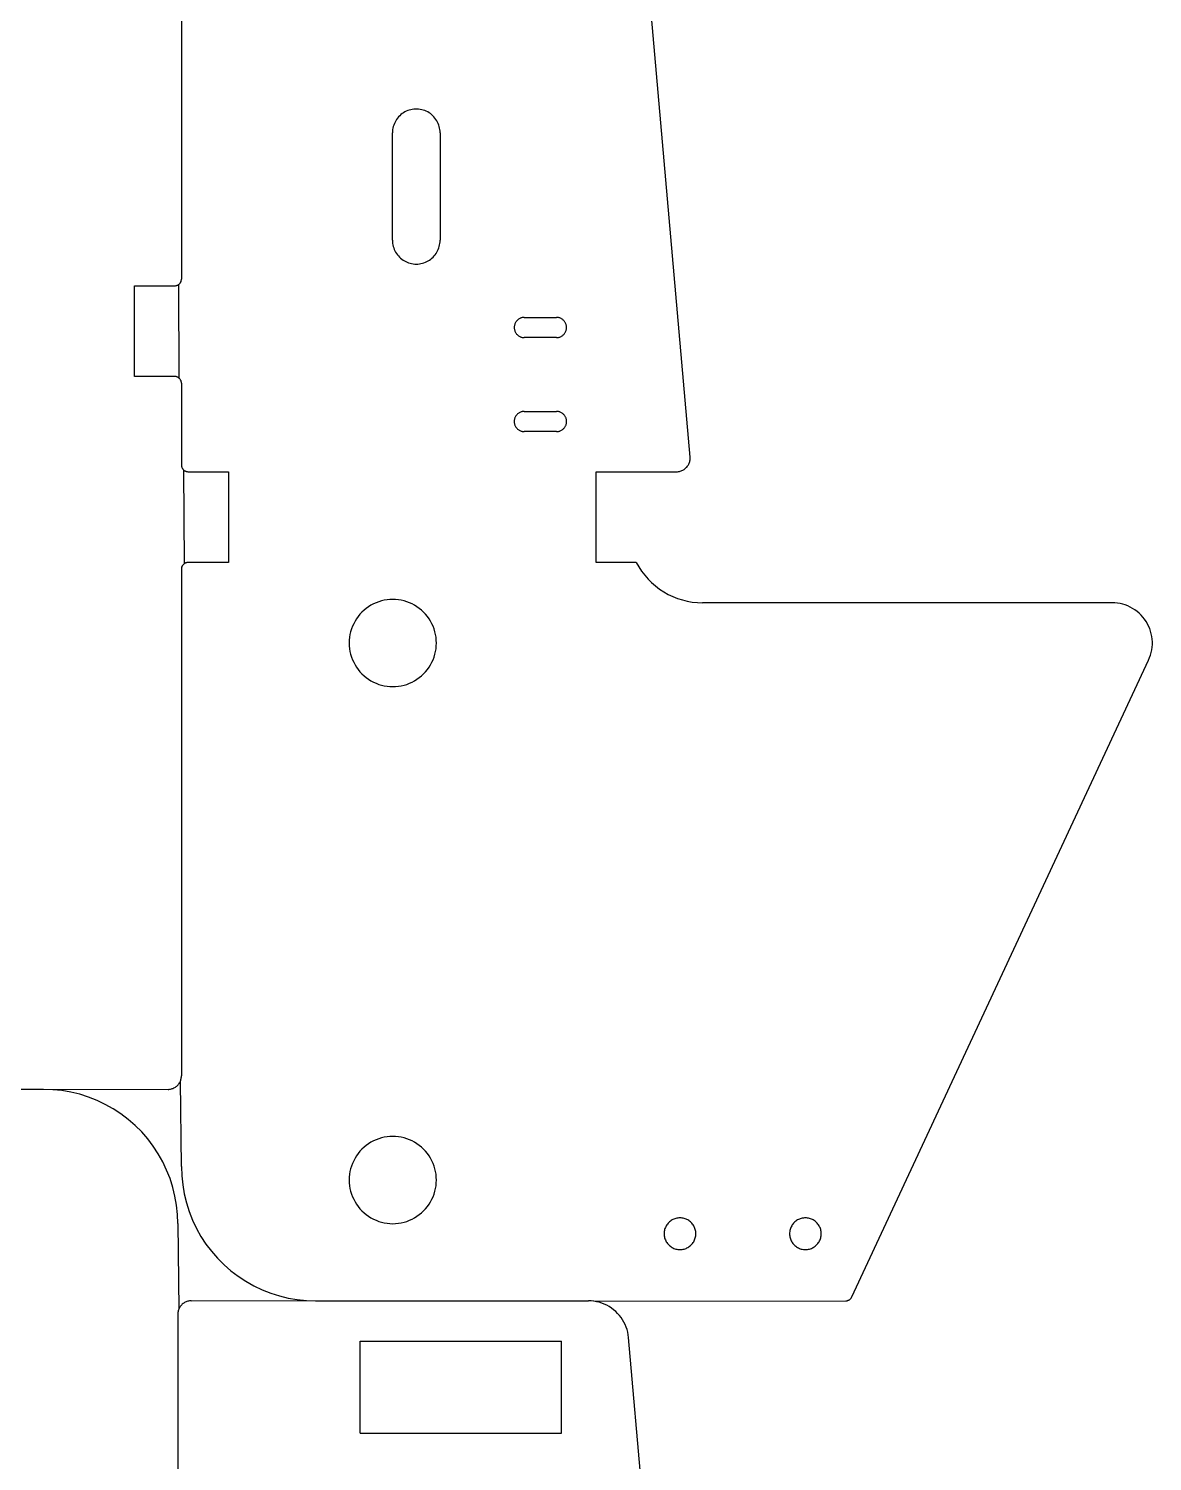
# Model space of a CAD drawing. Extents: x -22.1 to 21.9, y -13.2 to 13.2.
# Drawn here: x 13.208 to 16.505, y 0.571 to 4.772 of the extents above; entities that cross this region are included whole.
import ezdxf

# ---------------------------------------------------------------- set-up
doc = ezdxf.new("R2010")
doc.units = 0
doc.header["$MEASUREMENT"] = 0
doc.layers.get('0').update_dxf_attribs({"linetype": 'CONTINUOUS'})

msp = doc.modelspace()

# ---------------------------------------------------------------- linework, layer by layer
for p, q in [((13.6564, 5.5238), (13.6564, 4.0378)), ((15.1488, 3.5155), (14.9791, 5.4554)), ((14.2831, 4.498), (14.2811, 4.4937)), ((14.2853, 4.5021), (14.2831, 4.498)), ((14.2878, 4.506), (14.2853, 4.5021)), ((14.2906, 4.5098), (14.2878, 4.506)), ((14.2936, 4.5133), (14.2906, 4.5098)), ((14.2968, 4.5167), (14.2936, 4.5133)), ((14.3003, 4.5198), (14.2968, 4.5167)), ((14.304, 4.5227), (14.3003, 4.5198)), ((14.3078, 4.5253), (14.304, 4.5227)), ((14.3118, 4.5277), (14.3078, 4.5253)), ((14.316, 4.5298), (14.3118, 4.5277)), ((14.3203, 4.5317), (14.316, 4.5298)), ((14.3247, 4.5332), (14.3203, 4.5317)), ((14.3292, 4.5344), (14.3247, 4.5332)), ((14.3338, 4.5354), (14.3292, 4.5344)), ((14.3384, 4.536), (14.3338, 4.5354)), ((14.3431, 4.5363), (14.3384, 4.536)), ((14.3478, 4.5363), (14.3431, 4.5363)), ((14.3524, 4.536), (14.3478, 4.5363)), ((14.357, 4.5354), (14.3524, 4.536)), ((14.3616, 4.5344), (14.357, 4.5354)), ((14.3661, 4.5332), (14.3616, 4.5344)), ((14.3705, 4.5317), (14.3661, 4.5332)), ((14.3748, 4.5298), (14.3705, 4.5317)), ((14.379, 4.5277), (14.3748, 4.5298)), ((14.383, 4.5253), (14.379, 4.5277)), ((14.3869, 4.5227), (14.383, 4.5253)), ((14.3905, 4.5198), (14.3869, 4.5227)), ((14.394, 4.5167), (14.3905, 4.5198)), ((14.3973, 4.5133), (14.394, 4.5167)), ((14.4003, 4.5098), (14.3973, 4.5133)), ((14.403, 4.506), (14.4003, 4.5098)), ((14.4056, 4.5021), (14.403, 4.506)), ((14.4078, 4.498), (14.4056, 4.5021)), ((14.4098, 4.4937), (14.4078, 4.498)), ((14.2757, 4.4711), (14.2755, 4.4664)), ((14.2755, 4.1515), (14.2755, 4.4664)), ((14.2762, 4.4758), (14.2757, 4.4711)), ((14.2769, 4.4804), (14.2762, 4.4758)), ((14.278, 4.4849), (14.2769, 4.4804)), ((14.2794, 4.4894), (14.278, 4.4849)), ((14.2811, 4.4937), (14.2794, 4.4894)), ((14.4114, 4.4894), (14.4098, 4.4937)), ((14.4128, 4.4849), (14.4114, 4.4894)), ((14.4139, 4.4804), (14.4128, 4.4849)), ((14.4147, 4.4758), (14.4139, 4.4804)), ((14.4152, 4.4711), (14.4147, 4.4758)), ((14.4153, 4.4664), (14.4152, 4.4711)), ((14.4153, 4.4664), (14.4153, 4.1515)), ((14.2755, 4.1515), (14.2757, 4.1469)), ((14.2757, 4.1469), (14.2761, 4.1424)), ((14.2761, 4.1424), (14.2769, 4.1379)), ((14.2769, 4.1379), (14.2779, 4.1334)), ((14.2779, 4.1334), (14.2793, 4.129)), ((14.2793, 4.129), (14.2809, 4.1247)), ((14.2809, 4.1247), (14.2828, 4.1206)), ((14.2828, 4.1206), (14.2849, 4.1165)), ((14.4059, 4.1165), (14.4081, 4.1206)), ((14.4081, 4.1206), (14.41, 4.1247)), ((14.41, 4.1247), (14.4116, 4.129)), ((14.4116, 4.129), (14.4129, 4.1334)), ((14.4129, 4.1334), (14.414, 4.1379)), ((14.414, 4.1379), (14.4147, 4.1424)), ((14.4147, 4.1424), (14.4152, 4.1469)), ((14.4152, 4.1469), (14.4153, 4.1515)), ((14.2849, 4.1165), (14.2873, 4.1127)), ((14.2873, 4.1127), (14.29, 4.1089)), ((14.29, 4.1089), (14.2929, 4.1054)), ((14.2929, 4.1054), (14.296, 4.1021)), ((14.296, 4.1021), (14.2993, 4.0989)), ((14.2993, 4.0989), (14.3029, 4.096)), ((14.3029, 4.096), (14.3066, 4.0934)), ((14.3066, 4.0934), (14.3105, 4.091)), ((14.3105, 4.091), (14.3145, 4.0888)), ((14.3145, 4.0888), (14.3187, 4.0869)), ((14.3187, 4.0869), (14.323, 4.0853)), ((14.323, 4.0853), (14.3273, 4.084)), ((14.3273, 4.084), (14.3318, 4.0829)), ((14.3318, 4.0829), (14.3363, 4.0822)), ((14.3363, 4.0822), (14.3409, 4.0818)), ((14.3409, 4.0818), (14.3454, 4.0816)), ((14.3454, 4.0816), (14.35, 4.0818)), ((14.35, 4.0818), (14.3545, 4.0822)), ((14.3545, 4.0822), (14.3591, 4.0829)), ((14.3591, 4.0829), (14.3635, 4.084)), ((14.3635, 4.084), (14.3679, 4.0853)), ((14.3679, 4.0853), (14.3722, 4.0869)), ((14.3722, 4.0869), (14.3763, 4.0888)), ((14.3763, 4.0888), (14.3804, 4.091)), ((14.3804, 4.091), (14.3842, 4.0934)), ((14.3842, 4.0934), (14.388, 4.096)), ((14.388, 4.096), (14.3915, 4.0989)), ((14.3915, 4.0989), (14.3948, 4.1021)), ((14.3948, 4.1021), (14.398, 4.1054)), ((14.398, 4.1054), (14.4009, 4.1089)), ((14.4009, 4.1089), (14.4035, 4.1127)), ((14.4035, 4.1127), (14.4059, 4.1165)), ((13.6558, 4.0327), (13.6561, 4.0339)), ((13.6561, 4.0339), (13.6563, 4.0352)), ((13.6563, 4.0352), (13.6564, 4.0365)), ((13.6564, 4.0365), (13.6564, 4.0378)), ((13.5187, 3.7519), (13.5187, 4.0181)), ((13.5187, 4.0181), (13.6368, 4.0181)), ((13.6368, 4.0181), (13.6381, 4.0181)), ((13.6381, 4.0181), (13.6393, 4.0182)), ((13.6393, 4.0182), (13.6406, 4.0184)), ((13.6406, 4.0184), (13.6419, 4.0187)), ((13.6419, 4.0187), (13.6431, 4.0191)), ((13.6431, 4.0191), (13.6443, 4.0196)), ((13.6443, 4.0196), (13.6455, 4.0201)), ((13.6455, 4.0201), (13.6466, 4.0207)), ((13.6466, 4.0207), (13.6477, 4.0214)), ((13.6477, 4.0214), (13.6487, 4.0221)), ((13.6487, 4.0221), (13.6497, 4.023)), ((13.6502, 3.7466), (13.6487, 4.0221)), ((13.6497, 4.023), (13.6507, 4.0238)), ((13.6507, 4.0238), (13.6516, 4.0248)), ((13.6516, 4.0248), (13.6524, 4.0258)), ((13.6524, 4.0258), (13.6531, 4.0268)), ((13.6531, 4.0268), (13.6538, 4.0279)), ((13.6538, 4.0279), (13.6544, 4.029)), ((13.6544, 4.029), (13.6554, 4.0314)), ((13.6544, 4.029), (13.655, 4.0302)), ((13.655, 4.0302), (13.6554, 4.0314)), ((13.6554, 4.0314), (13.6558, 4.0327)), ((14.6356, 3.908), (14.6348, 3.9062)), ((14.6365, 3.9098), (14.6356, 3.908)), ((14.6375, 3.9115), (14.6365, 3.9098)), ((14.6386, 3.9131), (14.6375, 3.9115)), ((14.6398, 3.9146), (14.6386, 3.9131)), ((14.6411, 3.9161), (14.6398, 3.9146)), ((14.6425, 3.9175), (14.6411, 3.9161)), ((14.6441, 3.9188), (14.6425, 3.9175)), ((14.6456, 3.9199), (14.6441, 3.9188)), ((14.6473, 3.921), (14.6456, 3.9199)), ((14.649, 3.9219), (14.6473, 3.921)), ((14.6508, 3.9228), (14.649, 3.9219)), ((14.6527, 3.9235), (14.6508, 3.9228)), ((14.6546, 3.9241), (14.6527, 3.9235)), ((14.6565, 3.9245), (14.6546, 3.9241)), ((14.6584, 3.9248), (14.6565, 3.9245)), ((14.6604, 3.925), (14.6584, 3.9248)), ((14.6624, 3.9251), (14.6604, 3.925)), ((14.6624, 3.9251), (14.7568, 3.9251)), ((14.7588, 3.925), (14.7568, 3.9251)), ((14.7608, 3.9248), (14.7588, 3.925)), ((14.7627, 3.9245), (14.7608, 3.9248)), ((14.7646, 3.9241), (14.7627, 3.9245)), ((14.7665, 3.9235), (14.7646, 3.9241)), ((14.7684, 3.9228), (14.7665, 3.9235)), ((14.7702, 3.9219), (14.7684, 3.9228)), ((14.7719, 3.921), (14.7702, 3.9219)), ((14.7736, 3.9199), (14.7719, 3.921)), ((14.7751, 3.9188), (14.7736, 3.9199)), ((14.7766, 3.9175), (14.7751, 3.9188)), ((14.7781, 3.9161), (14.7766, 3.9175)), ((14.7794, 3.9146), (14.7781, 3.9161)), ((14.7806, 3.9131), (14.7794, 3.9146)), ((14.7817, 3.9115), (14.7806, 3.9131)), ((14.7827, 3.9098), (14.7817, 3.9115)), ((14.7836, 3.908), (14.7827, 3.9098)), ((14.7844, 3.9062), (14.7836, 3.908)), ((14.633, 3.8985), (14.6328, 3.8966)), ((14.6328, 3.8966), (14.6328, 3.8946)), ((14.6328, 3.8946), (14.633, 3.8926)), ((14.6332, 3.9005), (14.633, 3.8985)), ((14.633, 3.8926), (14.6332, 3.8907)), ((14.6336, 3.9024), (14.6332, 3.9005)), ((14.6332, 3.8907), (14.6336, 3.8887)), ((14.6342, 3.9043), (14.6336, 3.9024)), ((14.6336, 3.8887), (14.6342, 3.8868)), ((14.6348, 3.9062), (14.6342, 3.9043)), ((14.6342, 3.8868), (14.6348, 3.885)), ((14.6348, 3.885), (14.6356, 3.8832)), ((14.6356, 3.8832), (14.6365, 3.8814)), ((14.6365, 3.8814), (14.6375, 3.8797)), ((14.6375, 3.8797), (14.6386, 3.8781)), ((14.6386, 3.8781), (14.6398, 3.8765)), ((14.6398, 3.8765), (14.6411, 3.8751)), ((14.6411, 3.8751), (14.6425, 3.8737)), ((14.6425, 3.8737), (14.6441, 3.8724)), ((14.6441, 3.8724), (14.6456, 3.8712)), ((14.6456, 3.8712), (14.6473, 3.8702)), ((14.6473, 3.8702), (14.649, 3.8692)), ((14.649, 3.8692), (14.6508, 3.8684)), ((14.6508, 3.8684), (14.6527, 3.8677)), ((14.6527, 3.8677), (14.6546, 3.8671)), ((14.6546, 3.8671), (14.6565, 3.8666)), ((14.6565, 3.8666), (14.6584, 3.8663)), ((14.6584, 3.8663), (14.6604, 3.8661)), ((14.6604, 3.8661), (14.6624, 3.8661)), ((14.7568, 3.8661), (14.6624, 3.8661)), ((14.7568, 3.8661), (14.7588, 3.8661)), ((14.7588, 3.8661), (14.7608, 3.8663)), ((14.7608, 3.8663), (14.7627, 3.8666)), ((14.7627, 3.8666), (14.7646, 3.8671)), ((14.7646, 3.8671), (14.7665, 3.8677)), ((14.7665, 3.8677), (14.7684, 3.8684)), ((14.7684, 3.8684), (14.7702, 3.8692)), ((14.7702, 3.8692), (14.7719, 3.8702)), ((14.7719, 3.8702), (14.7736, 3.8712)), ((14.7736, 3.8712), (14.7751, 3.8724)), ((14.7751, 3.8724), (14.7766, 3.8737)), ((14.7766, 3.8737), (14.7781, 3.8751)), ((14.7781, 3.8751), (14.7794, 3.8765)), ((14.7794, 3.8765), (14.7806, 3.8781)), ((14.7806, 3.8781), (14.7817, 3.8797)), ((14.7817, 3.8797), (14.7827, 3.8814)), ((14.7827, 3.8814), (14.7836, 3.8832)), ((14.7836, 3.8832), (14.7844, 3.885)), ((14.785, 3.9043), (14.7844, 3.9062)), ((14.7844, 3.885), (14.785, 3.8868)), ((14.7856, 3.9024), (14.785, 3.9043)), ((14.785, 3.8868), (14.7856, 3.8887)), ((14.786, 3.9005), (14.7856, 3.9024)), ((14.7856, 3.8887), (14.786, 3.8907)), ((14.7862, 3.8985), (14.786, 3.9005)), ((14.786, 3.8907), (14.7862, 3.8926)), ((14.7864, 3.8966), (14.7862, 3.8985)), ((14.7862, 3.8926), (14.7864, 3.8946)), ((14.7864, 3.8946), (14.7864, 3.8966)), ((13.6368, 3.7519), (13.5187, 3.7519)), ((13.6381, 3.7519), (13.6368, 3.7519)), ((13.6394, 3.7517), (13.6381, 3.7519)), ((13.6408, 3.7515), (13.6394, 3.7517)), ((13.6421, 3.7512), (13.6408, 3.7515)), ((13.6434, 3.7508), (13.6421, 3.7512)), ((13.6446, 3.7503), (13.6434, 3.7508)), ((13.6458, 3.7497), (13.6446, 3.7503)), ((13.647, 3.7491), (13.6458, 3.7497)), ((13.6481, 3.7483), (13.647, 3.7491)), ((13.6492, 3.7475), (13.6481, 3.7483)), ((13.6502, 3.7466), (13.6492, 3.7475)), ((13.6512, 3.7457), (13.6502, 3.7466)), ((13.652, 3.7447), (13.6512, 3.7457)), ((13.6528, 3.7436), (13.652, 3.7447)), ((13.6536, 3.7425), (13.6528, 3.7436)), ((13.6542, 3.7413), (13.6536, 3.7425)), ((13.6548, 3.7401), (13.6542, 3.7413)), ((13.6553, 3.7388), (13.6548, 3.7401)), ((13.6557, 3.7375), (13.6553, 3.7388)), ((13.656, 3.7362), (13.6553, 3.7388)), ((13.656, 3.7362), (13.6557, 3.7375)), ((13.6563, 3.7349), (13.656, 3.7362)), ((13.6564, 3.7336), (13.6563, 3.7349)), ((13.6564, 3.7322), (13.6563, 3.7349)), ((13.6564, 3.7322), (13.6564, 3.7336)), ((13.6564, 3.7322), (13.6564, 3.4924)), ((14.6329, 3.6219), (14.6328, 3.62)), ((14.6328, 3.62), (14.6329, 3.6181)), ((14.6331, 3.6238), (14.6329, 3.6219)), ((14.6329, 3.6181), (14.6331, 3.6161)), ((14.6334, 3.6258), (14.6331, 3.6238)), ((14.6331, 3.6161), (14.6334, 3.6142)), ((14.6338, 3.6276), (14.6334, 3.6258)), ((14.6334, 3.6142), (14.6338, 3.6123)), ((14.6344, 3.6295), (14.6338, 3.6276)), ((14.6351, 3.6313), (14.6344, 3.6295)), ((14.6359, 3.633), (14.6351, 3.6313)), ((14.6368, 3.6348), (14.6359, 3.633)), ((14.6378, 3.6364), (14.6368, 3.6348)), ((14.6389, 3.638), (14.6378, 3.6364)), ((14.6402, 3.6395), (14.6389, 3.638)), ((14.6415, 3.6409), (14.6402, 3.6395)), ((14.6429, 3.6422), (14.6415, 3.6409)), ((14.6444, 3.6434), (14.6429, 3.6422)), ((14.646, 3.6445), (14.6444, 3.6434)), ((14.6476, 3.6456), (14.646, 3.6445)), ((14.6493, 3.6465), (14.6476, 3.6456)), ((14.6511, 3.6473), (14.6493, 3.6465)), ((14.6529, 3.648), (14.6511, 3.6473)), ((14.6547, 3.6485), (14.6529, 3.648)), ((14.6566, 3.6489), (14.6547, 3.6485)), ((14.6585, 3.6493), (14.6566, 3.6489)), ((14.6604, 3.6495), (14.6585, 3.6493)), ((14.6624, 3.6495), (14.6604, 3.6495)), ((14.6624, 3.6495), (14.7568, 3.6495)), ((14.7588, 3.6495), (14.7568, 3.6495)), ((14.7607, 3.6493), (14.7588, 3.6495)), ((14.7626, 3.6489), (14.7607, 3.6493)), ((14.7645, 3.6485), (14.7626, 3.6489)), ((14.7663, 3.648), (14.7645, 3.6485)), ((14.7681, 3.6473), (14.7663, 3.648)), ((14.7699, 3.6465), (14.7681, 3.6473)), ((14.7716, 3.6456), (14.7699, 3.6465)), ((14.7732, 3.6445), (14.7716, 3.6456)), ((14.7748, 3.6434), (14.7732, 3.6445)), ((14.7763, 3.6422), (14.7748, 3.6434)), ((14.7777, 3.6409), (14.7763, 3.6422)), ((14.779, 3.6395), (14.7777, 3.6409)), ((14.7803, 3.638), (14.779, 3.6395)), ((14.7814, 3.6364), (14.7803, 3.638)), ((14.7824, 3.6348), (14.7814, 3.6364)), ((14.7833, 3.633), (14.7824, 3.6348)), ((14.7841, 3.6313), (14.7833, 3.633)), ((14.7848, 3.6295), (14.7841, 3.6313)), ((14.7854, 3.6276), (14.7848, 3.6295)), ((14.7858, 3.6258), (14.7854, 3.6276)), ((14.7854, 3.6123), (14.7858, 3.6142)), ((14.7861, 3.6238), (14.7858, 3.6258)), ((14.7858, 3.6142), (14.7861, 3.6161)), ((14.7863, 3.6219), (14.7861, 3.6238)), ((14.7861, 3.6161), (14.7863, 3.6181)), ((14.7864, 3.62), (14.7863, 3.6219)), ((14.7863, 3.6181), (14.7864, 3.62)), ((14.6338, 3.6123), (14.6344, 3.6105)), ((14.6344, 3.6105), (14.6351, 3.6087)), ((14.6351, 3.6087), (14.6359, 3.6069)), ((14.6359, 3.6069), (14.6368, 3.6052)), ((14.6368, 3.6052), (14.6378, 3.6036)), ((14.6378, 3.6036), (14.6389, 3.602)), ((14.6389, 3.602), (14.6402, 3.6005)), ((14.6402, 3.6005), (14.6415, 3.5991)), ((14.6415, 3.5991), (14.6429, 3.5978)), ((14.6429, 3.5978), (14.6444, 3.5966)), ((14.6444, 3.5966), (14.646, 3.5954)), ((14.646, 3.5954), (14.6476, 3.5944)), ((14.6476, 3.5944), (14.6493, 3.5935)), ((14.6493, 3.5935), (14.6511, 3.5927)), ((14.6511, 3.5927), (14.6529, 3.592)), ((14.6529, 3.592), (14.6547, 3.5915)), ((14.6547, 3.5915), (14.6566, 3.591)), ((14.6566, 3.591), (14.6585, 3.5907)), ((14.6585, 3.5907), (14.6604, 3.5905)), ((14.6604, 3.5905), (14.6624, 3.5905)), ((14.7568, 3.5905), (14.6624, 3.5905)), ((14.7568, 3.5905), (14.7588, 3.5905)), ((14.7588, 3.5905), (14.7607, 3.5907)), ((14.7607, 3.5907), (14.7626, 3.591)), ((14.7626, 3.591), (14.7645, 3.5915)), ((14.7645, 3.5915), (14.7663, 3.592)), ((14.7663, 3.592), (14.7681, 3.5927)), ((14.7681, 3.5927), (14.7699, 3.5935)), ((14.7699, 3.5935), (14.7716, 3.5944)), ((14.7716, 3.5944), (14.7732, 3.5954)), ((14.7732, 3.5954), (14.7748, 3.5966)), ((14.7748, 3.5966), (14.7763, 3.5978)), ((14.7763, 3.5978), (14.7777, 3.5991)), ((14.7777, 3.5991), (14.779, 3.6005)), ((14.779, 3.6005), (14.7803, 3.602)), ((14.7803, 3.602), (14.7814, 3.6036)), ((14.7814, 3.6036), (14.7824, 3.6052)), ((14.7824, 3.6052), (14.7833, 3.6069)), ((14.7833, 3.6069), (14.7841, 3.6087)), ((14.7841, 3.6087), (14.7848, 3.6105)), ((14.7848, 3.6105), (14.7854, 3.6123)), ((13.6564, 3.4924), (13.6565, 3.4911)), ((13.6565, 3.4911), (13.6566, 3.4898)), ((13.6566, 3.4898), (13.6569, 3.4884)), ((13.6569, 3.4884), (13.6572, 3.4871)), ((15.1394, 3.4865), (15.1411, 3.4885)), ((15.1411, 3.4885), (15.1426, 3.4907)), ((15.1426, 3.4907), (15.1439, 3.4929)), ((15.1439, 3.4929), (15.1451, 3.4952)), ((15.1451, 3.4952), (15.1462, 3.4976)), ((15.1462, 3.4976), (15.147, 3.5001)), ((15.147, 3.5001), (15.1477, 3.5026)), ((15.1477, 3.5026), (15.1483, 3.5051)), ((15.1483, 3.5051), (15.1487, 3.5077)), ((15.1487, 3.5077), (15.1489, 3.5103)), ((15.1489, 3.5129), (15.1488, 3.5155)), ((15.1489, 3.5103), (15.1489, 3.5129)), ((13.6572, 3.4871), (13.6576, 3.4858)), ((13.6576, 3.4858), (13.6581, 3.4846)), ((13.6581, 3.4846), (13.6587, 3.4834)), ((13.6587, 3.4834), (13.6593, 3.4822)), ((13.6593, 3.4822), (13.6601, 3.4811)), ((13.6601, 3.4811), (13.6609, 3.48)), ((13.6609, 3.48), (13.6617, 3.479)), ((13.6617, 3.479), (13.6627, 3.478)), ((13.6627, 3.478), (13.6637, 3.4772)), ((13.6627, 3.478), (13.6642, 3.2025)), ((13.6637, 3.4772), (13.6648, 3.4763)), ((13.6648, 3.4763), (13.6659, 3.4756)), ((13.6659, 3.4756), (13.6671, 3.475)), ((13.6671, 3.475), (13.6683, 3.4744)), ((13.6683, 3.4744), (13.6695, 3.4739)), ((13.6695, 3.4739), (13.6708, 3.4735)), ((13.6708, 3.4735), (13.6721, 3.4732)), ((13.6721, 3.4732), (13.6735, 3.4729)), ((13.6735, 3.4729), (13.6748, 3.4728)), ((13.6748, 3.4728), (13.6761, 3.4727)), ((13.6761, 3.4727), (13.7942, 3.4727)), ((13.7942, 3.4727), (13.7942, 3.2066)), ((14.873, 3.2066), (14.873, 3.4727)), ((14.873, 3.4727), (15.1095, 3.4727)), ((15.1095, 3.4727), (15.1122, 3.4728)), ((15.1122, 3.4728), (15.1148, 3.4731)), ((15.1148, 3.4731), (15.1173, 3.4735)), ((15.1173, 3.4735), (15.1199, 3.4741)), ((15.1199, 3.4741), (15.1224, 3.4749)), ((15.1224, 3.4749), (15.1248, 3.4758)), ((15.1248, 3.4758), (15.1272, 3.4769)), ((15.1272, 3.4769), (15.1295, 3.4782)), ((15.1295, 3.4782), (15.1317, 3.4796)), ((15.1317, 3.4796), (15.1338, 3.4811)), ((15.1338, 3.4811), (15.1358, 3.4828)), ((15.1358, 3.4828), (15.1377, 3.4846)), ((15.1377, 3.4846), (15.1394, 3.4865)), ((13.6579, 3.1945), (13.6571, 3.192)), ((13.6575, 3.1932), (13.6571, 3.192)), ((13.6579, 3.1945), (13.6575, 3.1932)), ((13.6585, 3.1956), (13.6579, 3.1945)), ((13.6591, 3.1968), (13.6585, 3.1956)), ((13.6598, 3.1979), (13.6591, 3.1968)), ((13.6605, 3.1989), (13.6598, 3.1979)), ((13.6613, 3.1999), (13.6605, 3.1989)), ((13.6622, 3.2008), (13.6613, 3.1999)), ((13.6632, 3.2017), (13.6622, 3.2008)), ((13.6642, 3.2025), (13.6632, 3.2017)), ((13.6652, 3.2033), (13.6642, 3.2025)), ((13.6663, 3.204), (13.6652, 3.2033)), ((13.6674, 3.2046), (13.6663, 3.204)), ((13.6686, 3.2051), (13.6674, 3.2046)), ((13.6698, 3.2056), (13.6686, 3.2051)), ((13.671, 3.2059), (13.6698, 3.2056)), ((13.6723, 3.2062), (13.671, 3.2059)), ((13.6736, 3.2064), (13.6723, 3.2062)), ((13.6748, 3.2066), (13.6736, 3.2064)), ((13.6761, 3.2066), (13.6748, 3.2066)), ((13.7942, 3.2066), (13.6761, 3.2066)), ((14.9911, 3.2066), (14.873, 3.2066)), ((14.9911, 3.2066), (14.9984, 3.1936)), ((14.9984, 3.1936), (15.0066, 3.1811)), ((13.6566, 3.1895), (13.6564, 3.1869)), ((13.6565, 3.1882), (13.6564, 3.1869)), ((13.6564, 3.1869), (13.6564, 1.7008)), ((13.6566, 3.1895), (13.6565, 3.1882)), ((13.6568, 3.1908), (13.6566, 3.1895)), ((13.6571, 3.192), (13.6568, 3.1908)), ((15.0066, 3.1811), (15.0156, 3.1692)), ((15.0156, 3.1692), (15.0254, 3.1579)), ((15.0254, 3.1579), (15.036, 3.1474)), ((15.036, 3.1474), (15.0472, 3.1376)), ((15.0472, 3.1376), (15.0591, 3.1285)), ((15.0591, 3.1285), (15.0716, 3.1203)), ((15.0716, 3.1203), (15.0846, 3.113)), ((15.0846, 3.113), (15.0981, 3.1066)), ((14.1986, 3.0719), (14.1922, 3.0666)), ((14.2054, 3.0768), (14.1986, 3.0719)), ((14.2126, 3.0812), (14.2054, 3.0768)), ((14.2199, 3.0851), (14.2126, 3.0812)), ((14.2276, 3.0886), (14.2199, 3.0851)), ((14.2354, 3.0915), (14.2276, 3.0886)), ((14.2434, 3.094), (14.2354, 3.0915)), ((14.2516, 3.0959), (14.2434, 3.094)), ((14.2598, 3.0972), (14.2516, 3.0959)), ((14.2682, 3.0981), (14.2598, 3.0972)), ((14.2765, 3.0983), (14.2682, 3.0981)), ((14.2849, 3.0981), (14.2765, 3.0983)), ((14.2932, 3.0972), (14.2849, 3.0981)), ((14.3015, 3.0959), (14.2932, 3.0972)), ((14.3096, 3.094), (14.3015, 3.0959)), ((14.3177, 3.0915), (14.3096, 3.094)), ((14.3255, 3.0886), (14.3177, 3.0915)), ((14.3331, 3.0851), (14.3255, 3.0886)), ((14.3405, 3.0812), (14.3331, 3.0851)), ((14.3476, 3.0768), (14.3405, 3.0812)), ((14.3544, 3.0719), (14.3476, 3.0768)), ((14.3609, 3.0666), (14.3544, 3.0719)), ((15.0981, 3.1066), (15.112, 3.1011)), ((15.112, 3.1011), (15.1262, 3.0966)), ((15.1262, 3.0966), (15.1407, 3.0931)), ((15.1407, 3.0931), (15.1554, 3.0905)), ((15.1554, 3.0905), (15.1703, 3.089)), ((15.1703, 3.089), (15.1852, 3.0885)), ((16.3871, 3.0885), (15.1852, 3.0885)), ((16.395, 3.0882), (16.3871, 3.0885)), ((16.4028, 3.0874), (16.395, 3.0882)), ((16.4106, 3.0861), (16.4028, 3.0874)), ((16.4183, 3.0843), (16.4106, 3.0861)), ((16.4258, 3.0819), (16.4183, 3.0843)), ((16.4332, 3.0791), (16.4258, 3.0819)), ((16.4404, 3.0758), (16.4332, 3.0791)), ((16.4473, 3.072), (16.4404, 3.0758)), ((16.454, 3.0677), (16.4473, 3.072)), ((16.4603, 3.063), (16.454, 3.0677)), ((14.1618, 3.027), (14.1583, 3.0193)), ((14.1657, 3.0344), (14.1618, 3.027)), ((14.1701, 3.0415), (14.1657, 3.0344)), ((14.175, 3.0483), (14.1701, 3.0415)), ((14.1803, 3.0547), (14.175, 3.0483)), ((14.1861, 3.0609), (14.1803, 3.0547)), ((14.1922, 3.0666), (14.1861, 3.0609)), ((14.367, 3.0609), (14.3609, 3.0666)), ((14.3727, 3.0547), (14.367, 3.0609)), ((14.378, 3.0483), (14.3727, 3.0547)), ((14.3829, 3.0415), (14.378, 3.0483)), ((14.3873, 3.0344), (14.3829, 3.0415)), ((14.3913, 3.027), (14.3873, 3.0344)), ((14.3947, 3.0193), (14.3913, 3.027)), ((16.4663, 3.0579), (16.4603, 3.063)), ((16.472, 3.0524), (16.4663, 3.0579)), ((16.4773, 3.0466), (16.472, 3.0524)), ((16.4822, 3.0404), (16.4773, 3.0466)), ((16.4867, 3.0338), (16.4822, 3.0404)), ((16.4907, 3.027), (16.4867, 3.0338)), ((16.4942, 3.02), (16.4907, 3.027)), ((14.1497, 2.9871), (14.1488, 2.9788)), ((14.151, 2.9953), (14.1497, 2.9871)), ((14.1529, 3.0035), (14.151, 2.9953)), ((14.1554, 3.0115), (14.1529, 3.0035)), ((14.1583, 3.0193), (14.1554, 3.0115)), ((14.3977, 3.0115), (14.3947, 3.0193)), ((14.4001, 3.0035), (14.3977, 3.0115)), ((14.402, 2.9953), (14.4001, 3.0035)), ((14.4034, 2.9871), (14.402, 2.9953)), ((14.4042, 2.9788), (14.4034, 2.9871)), ((16.4973, 3.0127), (16.4942, 3.02)), ((16.4999, 3.0052), (16.4973, 3.0127)), ((16.502, 2.9976), (16.4999, 3.0052)), ((16.5035, 2.9899), (16.502, 2.9976)), ((16.5046, 2.982), (16.5035, 2.9899)), ((14.1488, 2.9788), (14.1486, 2.9704)), ((14.1486, 2.9704), (14.1488, 2.962)), ((14.1488, 2.962), (14.1497, 2.9537)), ((14.1497, 2.9537), (14.151, 2.9454)), ((14.151, 2.9454), (14.1529, 2.9373)), ((14.4001, 2.9373), (14.402, 2.9454)), ((14.402, 2.9454), (14.4034, 2.9537)), ((14.4034, 2.9537), (14.4042, 2.962)), ((14.4045, 2.9704), (14.4042, 2.9788)), ((14.4042, 2.962), (14.4045, 2.9704)), ((16.4998, 2.9352), (16.5019, 2.9428)), ((16.5019, 2.9428), (16.5035, 2.9506)), ((16.5035, 2.9506), (16.5046, 2.9584)), ((16.5051, 2.9742), (16.5046, 2.982)), ((16.5046, 2.9584), (16.5051, 2.9663)), ((16.5051, 2.9663), (16.5051, 2.9742)), ((14.1529, 2.9373), (14.1554, 2.9293)), ((14.1554, 2.9293), (14.1583, 2.9214)), ((14.1583, 2.9214), (14.1618, 2.9138)), ((14.1618, 2.9138), (14.1657, 2.9064)), ((14.1657, 2.9064), (14.1701, 2.8993)), ((14.1701, 2.8993), (14.175, 2.8925)), ((14.378, 2.8925), (14.3829, 2.8993)), ((14.3829, 2.8993), (14.3873, 2.9064)), ((14.3873, 2.9064), (14.3913, 2.9138)), ((14.3913, 2.9138), (14.3947, 2.9214)), ((14.3947, 2.9214), (14.3977, 2.9293)), ((14.3977, 2.9293), (14.4001, 2.9373)), ((15.6231, 1.0526), (16.4941, 2.9205)), ((16.4941, 2.9205), (16.4972, 2.9277)), ((16.4972, 2.9277), (16.4998, 2.9352)), ((14.175, 2.8925), (14.1803, 2.886)), ((14.1803, 2.886), (14.1861, 2.8799)), ((14.1861, 2.8799), (14.1922, 2.8742)), ((14.1922, 2.8742), (14.1986, 2.8689)), ((14.1986, 2.8689), (14.2054, 2.864)), ((14.2054, 2.864), (14.2126, 2.8596)), ((14.2126, 2.8596), (14.2199, 2.8556)), ((14.3331, 2.8556), (14.3405, 2.8596)), ((14.3405, 2.8596), (14.3476, 2.864)), ((14.3476, 2.864), (14.3544, 2.8689)), ((14.3544, 2.8689), (14.3609, 2.8742)), ((14.3609, 2.8742), (14.367, 2.8799)), ((14.367, 2.8799), (14.3727, 2.886)), ((14.3727, 2.886), (14.378, 2.8925)), ((14.2199, 2.8556), (14.2276, 2.8522)), ((14.2276, 2.8522), (14.2354, 2.8492)), ((14.2354, 2.8492), (14.2434, 2.8468)), ((14.2434, 2.8468), (14.2516, 2.8449)), ((14.2516, 2.8449), (14.2598, 2.8435)), ((14.2598, 2.8435), (14.2682, 2.8427)), ((14.2682, 2.8427), (14.2765, 2.8424)), ((14.2765, 2.8424), (14.2849, 2.8427)), ((14.2849, 2.8427), (14.2932, 2.8435)), ((14.2932, 2.8435), (14.3015, 2.8449)), ((14.3015, 2.8449), (14.3096, 2.8468)), ((14.3096, 2.8468), (14.3177, 2.8492)), ((14.3177, 2.8492), (14.3255, 2.8522)), ((14.3255, 2.8522), (14.3331, 2.8556)), ((13.6498, 1.6789), (13.6512, 1.6811)), ((13.6512, 1.6811), (13.6524, 1.6834)), ((13.6524, 1.6834), (13.6535, 1.6858)), ((13.6535, 1.6858), (13.6544, 1.6882)), ((13.6564, 1.435), (13.6535, 1.6858)), ((13.6544, 1.6882), (13.6551, 1.6906)), ((13.6551, 1.6906), (13.6557, 1.6931)), ((13.6557, 1.6931), (13.6561, 1.6957)), ((13.6561, 1.6957), (13.6564, 1.6982)), ((13.6564, 1.6982), (13.6564, 1.7008)), ((13.252, 1.6615), (12.4515, 1.6615)), ((13.2789, 1.6605), (13.252, 1.6615)), ((13.6171, 1.6615), (13.2789, 1.6605)), ((13.3056, 1.6578), (13.2789, 1.6605)), ((13.3321, 1.6532), (13.3056, 1.6578)), ((13.3582, 1.6469), (13.3321, 1.6532)), ((13.3839, 1.6387), (13.3582, 1.6469)), ((13.4089, 1.6289), (13.3839, 1.6387)), ((13.6171, 1.6615), (13.6197, 1.6615)), ((13.6197, 1.6615), (13.6222, 1.6618)), ((13.6222, 1.6618), (13.6248, 1.6622)), ((13.6248, 1.6622), (13.6273, 1.6628)), ((13.6273, 1.6628), (13.6297, 1.6635)), ((13.6297, 1.6635), (13.6321, 1.6644)), ((13.6321, 1.6644), (13.6345, 1.6655)), ((13.6345, 1.6655), (13.6368, 1.6667)), ((13.6368, 1.6667), (13.639, 1.6681)), ((13.639, 1.6681), (13.641, 1.6696)), ((13.641, 1.6696), (13.643, 1.6712)), ((13.643, 1.6712), (13.6449, 1.673)), ((13.6449, 1.673), (13.6467, 1.6749)), ((13.6467, 1.6749), (13.6483, 1.6769)), ((13.6483, 1.6769), (13.6498, 1.6789)), ((13.4331, 1.6173), (13.4089, 1.6289)), ((13.4566, 1.6041), (13.4331, 1.6173)), ((13.4791, 1.5894), (13.4566, 1.6041)), ((13.5005, 1.5731), (13.4791, 1.5894)), ((13.5207, 1.5555), (13.5005, 1.5731)), ((13.5398, 1.5365), (13.5207, 1.5555)), ((13.5574, 1.5162), (13.5398, 1.5365)), ((13.5737, 1.4948), (13.5574, 1.5162)), ((14.2276, 1.5138), (14.2199, 1.5103)), ((14.2354, 1.5167), (14.2276, 1.5138)), ((14.2434, 1.5192), (14.2354, 1.5167)), ((14.2516, 1.5211), (14.2434, 1.5192)), ((14.2598, 1.5224), (14.2516, 1.5211)), ((14.2682, 1.5233), (14.2598, 1.5224)), ((14.2765, 1.5235), (14.2682, 1.5233)), ((14.2849, 1.5233), (14.2765, 1.5235)), ((14.2932, 1.5224), (14.2849, 1.5233)), ((14.3015, 1.5211), (14.2932, 1.5224)), ((14.3096, 1.5192), (14.3015, 1.5211)), ((14.3177, 1.5167), (14.3096, 1.5192)), ((14.3255, 1.5138), (14.3177, 1.5167)), ((14.3331, 1.5103), (14.3255, 1.5138)), ((13.5884, 1.4723), (13.5737, 1.4948)), ((13.6016, 1.4489), (13.5884, 1.4723)), ((14.175, 1.4735), (14.1701, 1.4667)), ((14.1803, 1.4799), (14.175, 1.4735)), ((14.1861, 1.4861), (14.1803, 1.4799)), ((14.1922, 1.4918), (14.1861, 1.4861)), ((14.1986, 1.4971), (14.1922, 1.4918)), ((14.2054, 1.502), (14.1986, 1.4971)), ((14.2126, 1.5064), (14.2054, 1.502)), ((14.2199, 1.5103), (14.2126, 1.5064)), ((14.3405, 1.5064), (14.3331, 1.5103)), ((14.3476, 1.502), (14.3405, 1.5064)), ((14.3544, 1.4971), (14.3476, 1.502)), ((14.3609, 1.4918), (14.3544, 1.4971)), ((14.367, 1.4861), (14.3609, 1.4918)), ((14.3727, 1.4799), (14.367, 1.4861)), ((14.378, 1.4735), (14.3727, 1.4799)), ((14.3829, 1.4667), (14.378, 1.4735)), ((13.6131, 1.4246), (13.6016, 1.4489)), ((13.6564, 1.435), (13.6574, 1.4081)), ((14.1529, 1.4287), (14.151, 1.4205)), ((14.1554, 1.4367), (14.1529, 1.4287)), ((14.1583, 1.4445), (14.1554, 1.4367)), ((14.1618, 1.4522), (14.1583, 1.4445)), ((14.1657, 1.4596), (14.1618, 1.4522)), ((14.1701, 1.4667), (14.1657, 1.4596)), ((14.3873, 1.4596), (14.3829, 1.4667)), ((14.3913, 1.4522), (14.3873, 1.4596)), ((14.3947, 1.4445), (14.3913, 1.4522)), ((14.3977, 1.4367), (14.3947, 1.4445)), ((14.4001, 1.4287), (14.3977, 1.4367)), ((14.402, 1.4205), (14.4001, 1.4287)), ((13.623, 1.3996), (13.6131, 1.4246)), ((13.6311, 1.374), (13.623, 1.3996)), ((13.6574, 1.4081), (13.6601, 1.3813)), ((14.1488, 1.4039), (14.1486, 1.3956)), ((14.1486, 1.3956), (14.1488, 1.3872)), ((14.1497, 1.4123), (14.1488, 1.4039)), ((14.1488, 1.3872), (14.1497, 1.3789)), ((14.151, 1.4205), (14.1497, 1.4123)), ((14.4034, 1.4123), (14.402, 1.4205)), ((14.4042, 1.4039), (14.4034, 1.4123)), ((14.4034, 1.3789), (14.4042, 1.3872)), ((14.4045, 1.3956), (14.4042, 1.4039)), ((14.4042, 1.3872), (14.4045, 1.3956)), ((13.6375, 1.3479), (13.6311, 1.374)), ((13.6421, 1.3214), (13.6375, 1.3479)), ((13.6601, 1.3813), (13.6647, 1.3548)), ((13.6647, 1.3548), (13.671, 1.3287)), ((14.1497, 1.3789), (14.151, 1.3706)), ((14.151, 1.3706), (14.1529, 1.3625)), ((14.1529, 1.3625), (14.1554, 1.3545)), ((14.1554, 1.3545), (14.1583, 1.3466)), ((14.1583, 1.3466), (14.1618, 1.339)), ((14.3913, 1.339), (14.3947, 1.3466)), ((14.3947, 1.3466), (14.3977, 1.3545)), ((14.3977, 1.3545), (14.4001, 1.3625)), ((14.4001, 1.3625), (14.402, 1.3706)), ((14.402, 1.3706), (14.4034, 1.3789)), ((13.6448, 1.2946), (13.6421, 1.3214)), ((13.671, 1.3287), (13.6792, 1.3031)), ((13.6792, 1.3031), (13.689, 1.2781)), ((14.1618, 1.339), (14.1657, 1.3316)), ((14.1657, 1.3316), (14.1701, 1.3245)), ((14.1701, 1.3245), (14.175, 1.3177)), ((14.175, 1.3177), (14.1803, 1.3112)), ((14.1803, 1.3112), (14.1861, 1.3051)), ((14.1861, 1.3051), (14.1922, 1.2994)), ((14.3609, 1.2994), (14.367, 1.3051)), ((14.367, 1.3051), (14.3727, 1.3112)), ((14.3727, 1.3112), (14.378, 1.3177)), ((14.378, 1.3177), (14.3829, 1.3245)), ((14.3829, 1.3245), (14.3873, 1.3316)), ((14.3873, 1.3316), (14.3913, 1.339)), ((13.6457, 1.2678), (13.6448, 1.2946)), ((13.6457, 1.2678), (13.6487, 1.0169)), ((13.689, 1.2781), (13.7006, 1.2538)), ((14.1922, 1.2994), (14.1986, 1.2941)), ((14.1986, 1.2941), (14.2054, 1.2892)), ((14.2054, 1.2892), (14.2126, 1.2848)), ((14.2126, 1.2848), (14.2199, 1.2808)), ((14.2199, 1.2808), (14.2276, 1.2774)), ((14.2276, 1.2774), (14.2354, 1.2744)), ((14.2354, 1.2744), (14.2434, 1.272)), ((14.2434, 1.272), (14.2516, 1.2701)), ((14.2516, 1.2701), (14.2598, 1.2687)), ((14.2598, 1.2687), (14.2682, 1.2679)), ((14.2682, 1.2679), (14.2765, 1.2676)), ((14.2765, 1.2676), (14.2849, 1.2679)), ((14.2849, 1.2679), (14.2932, 1.2687)), ((14.2932, 1.2687), (14.3015, 1.2701)), ((14.3015, 1.2701), (14.3096, 1.272)), ((14.3096, 1.272), (14.3177, 1.2744)), ((14.3177, 1.2744), (14.3255, 1.2774)), ((14.3255, 1.2774), (14.3331, 1.2808)), ((14.3331, 1.2808), (14.3405, 1.2848)), ((14.3405, 1.2848), (14.3476, 1.2892)), ((14.3476, 1.2892), (14.3544, 1.2941)), ((14.3544, 1.2941), (14.3609, 1.2994)), ((15.0789, 1.2613), (15.0775, 1.2587)), ((15.0805, 1.2639), (15.0789, 1.2613)), ((15.0823, 1.2664), (15.0805, 1.2639)), ((15.0842, 1.2688), (15.0823, 1.2664)), ((15.0863, 1.271), (15.0842, 1.2688)), ((15.0885, 1.2731), (15.0863, 1.271)), ((15.0909, 1.275), (15.0885, 1.2731)), ((15.0933, 1.2768), (15.0909, 1.275)), ((15.0959, 1.2784), (15.0933, 1.2768)), ((15.0986, 1.2798), (15.0959, 1.2784)), ((15.1014, 1.2811), (15.0986, 1.2798)), ((15.1042, 1.2821), (15.1014, 1.2811)), ((15.1071, 1.283), (15.1042, 1.2821)), ((15.1101, 1.2837), (15.1071, 1.283)), ((15.1131, 1.2842), (15.1101, 1.2837)), ((15.1161, 1.2845), (15.1131, 1.2842)), ((15.1192, 1.2846), (15.1161, 1.2845)), ((15.1222, 1.2845), (15.1192, 1.2846)), ((15.1252, 1.2842), (15.1222, 1.2845)), ((15.1282, 1.2837), (15.1252, 1.2842)), ((15.1312, 1.283), (15.1282, 1.2837)), ((15.1341, 1.2821), (15.1312, 1.283)), ((15.137, 1.2811), (15.1341, 1.2821)), ((15.1397, 1.2798), (15.137, 1.2811)), ((15.1424, 1.2784), (15.1397, 1.2798)), ((15.145, 1.2768), (15.1424, 1.2784)), ((15.1475, 1.275), (15.145, 1.2768)), ((15.1498, 1.2731), (15.1475, 1.275)), ((15.152, 1.271), (15.1498, 1.2731)), ((15.1541, 1.2688), (15.152, 1.271)), ((15.156, 1.2664), (15.1541, 1.2688)), ((15.1578, 1.2639), (15.156, 1.2664)), ((15.1594, 1.2613), (15.1578, 1.2639)), ((15.1609, 1.2587), (15.1594, 1.2613)), ((15.4469, 1.2613), (15.4455, 1.2587)), ((15.4485, 1.2639), (15.4469, 1.2613)), ((15.4503, 1.2664), (15.4485, 1.2639)), ((15.4522, 1.2688), (15.4503, 1.2664)), ((15.4543, 1.271), (15.4522, 1.2688)), ((15.4565, 1.2731), (15.4543, 1.271)), ((15.4589, 1.275), (15.4565, 1.2731)), ((15.4613, 1.2768), (15.4589, 1.275)), ((15.4639, 1.2784), (15.4613, 1.2768)), ((15.4666, 1.2798), (15.4639, 1.2784)), ((15.4694, 1.2811), (15.4666, 1.2798)), ((15.4722, 1.2821), (15.4694, 1.2811)), ((15.4751, 1.283), (15.4722, 1.2821)), ((15.4781, 1.2837), (15.4751, 1.283)), ((15.4811, 1.2842), (15.4781, 1.2837)), ((15.4841, 1.2845), (15.4811, 1.2842)), ((15.4872, 1.2846), (15.4841, 1.2845)), ((15.4902, 1.2845), (15.4872, 1.2846)), ((15.4932, 1.2842), (15.4902, 1.2845)), ((15.4962, 1.2837), (15.4932, 1.2842)), ((15.4992, 1.283), (15.4962, 1.2837)), ((15.5021, 1.2821), (15.4992, 1.283)), ((15.505, 1.2811), (15.5021, 1.2821)), ((15.5077, 1.2798), (15.505, 1.2811)), ((15.5104, 1.2784), (15.5077, 1.2798)), ((15.513, 1.2768), (15.5104, 1.2784)), ((15.5155, 1.275), (15.513, 1.2768)), ((15.5178, 1.2731), (15.5155, 1.275)), ((15.52, 1.271), (15.5178, 1.2731)), ((15.5221, 1.2688), (15.52, 1.271)), ((15.524, 1.2664), (15.5221, 1.2688)), ((15.5258, 1.2639), (15.524, 1.2664)), ((15.5274, 1.2613), (15.5258, 1.2639)), ((15.5289, 1.2587), (15.5274, 1.2613)), ((13.7006, 1.2538), (13.7138, 1.2304)), ((13.7138, 1.2304), (13.7285, 1.2079)), ((15.0728, 1.2411), (15.0727, 1.2381)), ((15.0727, 1.2381), (15.0728, 1.2351)), ((15.0731, 1.2442), (15.0728, 1.2411)), ((15.0728, 1.2351), (15.0731, 1.232)), ((15.0736, 1.2472), (15.0731, 1.2442)), ((15.0731, 1.232), (15.0736, 1.229)), ((15.0742, 1.2501), (15.0736, 1.2472)), ((15.0736, 1.229), (15.0742, 1.2261)), ((15.0751, 1.253), (15.0742, 1.2501)), ((15.0742, 1.2261), (15.0751, 1.2232)), ((15.0762, 1.2559), (15.0751, 1.253)), ((15.0751, 1.2232), (15.0762, 1.2203)), ((15.0775, 1.2587), (15.0762, 1.2559)), ((15.0762, 1.2203), (15.0775, 1.2175)), ((15.1621, 1.2559), (15.1609, 1.2587)), ((15.1609, 1.2175), (15.1621, 1.2203)), ((15.1632, 1.253), (15.1621, 1.2559)), ((15.1621, 1.2203), (15.1632, 1.2232)), ((15.1641, 1.2501), (15.1632, 1.253)), ((15.1632, 1.2232), (15.1641, 1.2261)), ((15.1648, 1.2472), (15.1641, 1.2501)), ((15.1641, 1.2261), (15.1648, 1.229)), ((15.1653, 1.2442), (15.1648, 1.2472)), ((15.1648, 1.229), (15.1653, 1.232)), ((15.1656, 1.2411), (15.1653, 1.2442)), ((15.1653, 1.232), (15.1656, 1.2351)), ((15.1657, 1.2381), (15.1656, 1.2411)), ((15.1656, 1.2351), (15.1657, 1.2381)), ((15.4408, 1.2411), (15.4407, 1.2381)), ((15.4407, 1.2381), (15.4408, 1.2351)), ((15.4411, 1.2442), (15.4408, 1.2411)), ((15.4408, 1.2351), (15.4411, 1.232)), ((15.4416, 1.2472), (15.4411, 1.2442)), ((15.4411, 1.232), (15.4416, 1.229)), ((15.4422, 1.2501), (15.4416, 1.2472)), ((15.4416, 1.229), (15.4422, 1.2261)), ((15.4431, 1.253), (15.4422, 1.2501)), ((15.4422, 1.2261), (15.4431, 1.2232)), ((15.4442, 1.2559), (15.4431, 1.253)), ((15.4431, 1.2232), (15.4442, 1.2203)), ((15.4455, 1.2587), (15.4442, 1.2559)), ((15.4442, 1.2203), (15.4455, 1.2175)), ((15.5301, 1.2559), (15.5289, 1.2587)), ((15.5289, 1.2175), (15.5301, 1.2203)), ((15.5312, 1.253), (15.5301, 1.2559)), ((15.5301, 1.2203), (15.5312, 1.2232)), ((15.5321, 1.2501), (15.5312, 1.253)), ((15.5312, 1.2232), (15.5321, 1.2261)), ((15.5328, 1.2472), (15.5321, 1.2501)), ((15.5321, 1.2261), (15.5328, 1.229)), ((15.5333, 1.2442), (15.5328, 1.2472)), ((15.5328, 1.229), (15.5333, 1.232)), ((15.5336, 1.2411), (15.5333, 1.2442)), ((15.5333, 1.232), (15.5336, 1.2351)), ((15.5337, 1.2381), (15.5336, 1.2411)), ((15.5336, 1.2351), (15.5337, 1.2381)), ((13.7285, 1.2079), (13.7448, 1.1865)), ((13.7448, 1.1865), (13.7624, 1.1662)), ((15.0775, 1.2175), (15.0789, 1.2148)), ((15.0789, 1.2148), (15.0805, 1.2123)), ((15.0805, 1.2123), (15.0823, 1.2098)), ((15.0823, 1.2098), (15.0842, 1.2074)), ((15.0842, 1.2074), (15.0863, 1.2052)), ((15.0863, 1.2052), (15.0885, 1.2031)), ((15.0885, 1.2031), (15.0909, 1.2012)), ((15.0909, 1.2012), (15.0933, 1.1994)), ((15.0933, 1.1994), (15.0959, 1.1978)), ((15.0959, 1.1978), (15.0986, 1.1964)), ((15.0986, 1.1964), (15.1014, 1.1951)), ((15.1014, 1.1951), (15.1042, 1.1941)), ((15.1042, 1.1941), (15.1071, 1.1932)), ((15.1071, 1.1932), (15.1101, 1.1925)), ((15.1101, 1.1925), (15.1131, 1.192)), ((15.1131, 1.192), (15.1161, 1.1917)), ((15.1161, 1.1917), (15.1192, 1.1916)), ((15.1192, 1.1916), (15.1222, 1.1917)), ((15.1222, 1.1917), (15.1252, 1.192)), ((15.1252, 1.192), (15.1282, 1.1925)), ((15.1282, 1.1925), (15.1312, 1.1932)), ((15.1312, 1.1932), (15.1341, 1.1941)), ((15.1341, 1.1941), (15.137, 1.1951)), ((15.137, 1.1951), (15.1397, 1.1964)), ((15.1397, 1.1964), (15.1424, 1.1978)), ((15.1424, 1.1978), (15.145, 1.1994)), ((15.145, 1.1994), (15.1475, 1.2012)), ((15.1475, 1.2012), (15.1498, 1.2031)), ((15.1498, 1.2031), (15.152, 1.2052)), ((15.152, 1.2052), (15.1541, 1.2074)), ((15.1541, 1.2074), (15.156, 1.2098)), ((15.156, 1.2098), (15.1578, 1.2123)), ((15.1578, 1.2123), (15.1594, 1.2148)), ((15.1594, 1.2148), (15.1609, 1.2175)), ((15.4455, 1.2175), (15.4469, 1.2148)), ((15.4469, 1.2148), (15.4485, 1.2123)), ((15.4485, 1.2123), (15.4503, 1.2098)), ((15.4503, 1.2098), (15.4522, 1.2074)), ((15.4522, 1.2074), (15.4543, 1.2052)), ((15.4543, 1.2052), (15.4565, 1.2031)), ((15.4565, 1.2031), (15.4589, 1.2012)), ((15.4589, 1.2012), (15.4613, 1.1994)), ((15.4613, 1.1994), (15.4639, 1.1978)), ((15.4639, 1.1978), (15.4666, 1.1964)), ((15.4666, 1.1964), (15.4694, 1.1951)), ((15.4694, 1.1951), (15.4722, 1.1941)), ((15.4722, 1.1941), (15.4751, 1.1932)), ((15.4751, 1.1932), (15.4781, 1.1925)), ((15.4781, 1.1925), (15.4811, 1.192)), ((15.4811, 1.192), (15.4841, 1.1917)), ((15.4841, 1.1917), (15.4872, 1.1916)), ((15.4872, 1.1916), (15.4902, 1.1917)), ((15.4902, 1.1917), (15.4932, 1.192)), ((15.4932, 1.192), (15.4962, 1.1925)), ((15.4962, 1.1925), (15.4992, 1.1932)), ((15.4992, 1.1932), (15.5021, 1.1941)), ((15.5021, 1.1941), (15.505, 1.1951)), ((15.505, 1.1951), (15.5077, 1.1964)), ((15.5077, 1.1964), (15.5104, 1.1978)), ((15.5104, 1.1978), (15.513, 1.1994)), ((15.513, 1.1994), (15.5155, 1.2012)), ((15.5155, 1.2012), (15.5178, 1.2031)), ((15.5178, 1.2031), (15.52, 1.2052)), ((15.52, 1.2052), (15.5221, 1.2074)), ((15.5221, 1.2074), (15.524, 1.2098)), ((15.524, 1.2098), (15.5258, 1.2123)), ((15.5258, 1.2123), (15.5274, 1.2148)), ((15.5274, 1.2148), (15.5289, 1.2175)), ((13.7624, 1.1662), (13.7814, 1.1472)), ((13.7814, 1.1472), (13.8017, 1.1296)), ((13.8017, 1.1296), (13.8231, 1.1133)), ((13.8231, 1.1133), (13.8456, 1.0986)), ((13.8456, 1.0986), (13.869, 1.0854)), ((13.869, 1.0854), (13.8933, 1.0738)), ((13.8933, 1.0738), (13.9183, 1.064)), ((13.9183, 1.064), (13.9439, 1.0558)), ((13.9439, 1.0558), (13.97, 1.0495)), ((15.6218, 1.0503), (15.6225, 1.0514)), ((15.6225, 1.0514), (15.6231, 1.0526)), ((13.6465, 1.0096), (13.6461, 1.007)), ((13.6471, 1.0121), (13.6465, 1.0096)), ((13.6478, 1.0145), (13.6471, 1.0121)), ((13.6487, 1.0169), (13.6478, 1.0145)), ((13.6498, 1.0193), (13.6487, 1.0169)), ((13.651, 1.0216), (13.6498, 1.0193)), ((13.6524, 1.0238), (13.651, 1.0216)), ((13.6539, 1.0258), (13.6524, 1.0238)), ((13.6555, 1.0278), (13.6539, 1.0258)), ((13.6573, 1.0297), (13.6555, 1.0278)), ((13.6591, 1.0315), (13.6573, 1.0297)), ((13.6611, 1.0331), (13.6591, 1.0315)), ((13.6632, 1.0346), (13.6611, 1.0331)), ((13.6654, 1.036), (13.6632, 1.0346)), ((13.6677, 1.0372), (13.6654, 1.036)), ((13.67, 1.0383), (13.6677, 1.0372)), ((13.6724, 1.0392), (13.67, 1.0383)), ((13.6749, 1.0399), (13.6724, 1.0392)), ((13.6774, 1.0405), (13.6749, 1.0399)), ((13.68, 1.0409), (13.6774, 1.0405)), ((13.6825, 1.0412), (13.68, 1.0409)), ((13.6851, 1.0412), (13.6825, 1.0412)), ((13.6851, 1.0412), (14.0233, 1.0422)), ((13.97, 1.0495), (13.9965, 1.0449)), ((13.9965, 1.0449), (14.0233, 1.0422)), ((14.0233, 1.0422), (14.0501, 1.0412)), ((14.0501, 1.0412), (14.8507, 1.0412)), ((14.8586, 1.041), (14.8507, 1.0412)), ((14.8665, 1.0402), (14.8586, 1.041)), ((14.8665, 1.0402), (15.6053, 1.0412)), ((14.8744, 1.0388), (14.8665, 1.0402)), ((14.8821, 1.037), (14.8744, 1.0388)), ((14.8897, 1.0346), (14.8821, 1.037)), ((14.8972, 1.0317), (14.8897, 1.0346)), ((14.9044, 1.0283), (14.8972, 1.0317)), ((14.9113, 1.0245), (14.9044, 1.0283)), ((14.918, 1.0202), (14.9113, 1.0245)), ((14.9244, 1.0154), (14.918, 1.0202)), ((14.9305, 1.0102), (14.9244, 1.0154)), ((14.9361, 1.0046), (14.9305, 1.0102)), ((15.6053, 1.0412), (15.6066, 1.0413)), ((15.6066, 1.0413), (15.6079, 1.0414)), ((15.6079, 1.0414), (15.6092, 1.0416)), ((15.6092, 1.0416), (15.6105, 1.0419)), ((15.6105, 1.0419), (15.6117, 1.0423)), ((15.6117, 1.0423), (15.6129, 1.0428)), ((15.6129, 1.0428), (15.6141, 1.0434)), ((15.6141, 1.0434), (15.6153, 1.044)), ((15.6153, 1.044), (15.6164, 1.0447)), ((15.6164, 1.0447), (15.6175, 1.0455)), ((15.6175, 1.0455), (15.6185, 1.0463)), ((15.6185, 1.0463), (15.6194, 1.0472)), ((15.6194, 1.0472), (15.6203, 1.0482)), ((15.6203, 1.0482), (15.6211, 1.0492)), ((15.6211, 1.0492), (15.6218, 1.0503)), ((13.6458, 1.0045), (13.6457, 1.0019)), ((13.6457, 1.0019), (13.6457, -0.4842)), ((13.6461, 1.007), (13.6458, 1.0045)), ((14.9414, 0.9987), (14.9361, 1.0046)), ((14.9463, 0.9924), (14.9414, 0.9987)), ((14.9508, 0.9858), (14.9463, 0.9924)), ((14.9548, 0.9789), (14.9508, 0.9858)), ((14.9583, 0.9718), (14.9548, 0.9789)), ((14.9613, 0.9644), (14.9583, 0.9718)), ((14.9639, 0.9569), (14.9613, 0.9644)), ((14.9659, 0.9492), (14.9639, 0.9569)), ((14.9674, 0.9413), (14.9659, 0.9492)), ((14.9683, 0.9334), (14.9674, 0.9413)), ((15.138, -1.0064), (14.9683, 0.9334)), ((14.1805, 0.6531), (14.1805, 0.9231)), ((14.1805, 0.9231), (14.7711, 0.9231)), ((14.7711, 0.6531), (14.7711, 0.9231)), ((14.1805, 0.6531), (14.7711, 0.6531))]:
    msp.add_line(p, q)

doc.saveas('drawing.dxf')
